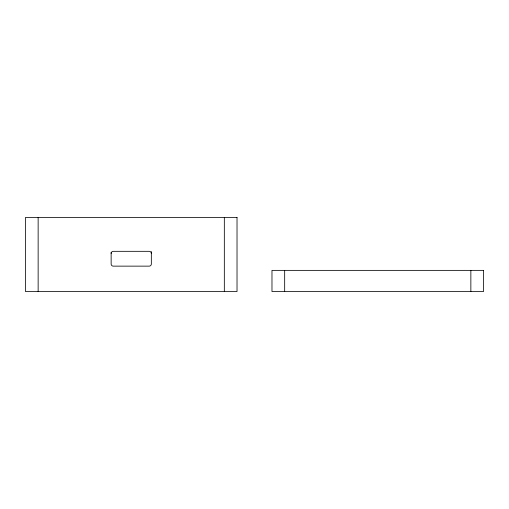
<?xml version="1.0" encoding="UTF-8"?>
<svg xmlns="http://www.w3.org/2000/svg" width="509" height="509" viewBox="0 0 509 509"><rect width="100%" height="100%" fill="white"/><g stroke="black" fill="none" stroke-linecap="round" stroke-linejoin="round"><path stroke-width="0.76" d="M470.857 270.368L470.857 291.523M284.671 270.368L284.671 291.523M224.329 217.477L224.329 291.523M151.338 251.592L151.338 264.018A2.119 2.119 0 0 1 149.22 266.137L113.252 266.137A2.119 2.119 0 0 1 111.14 264.018L111.14 252.381M38.143 217.477L38.143 291.523M151.338 253.444A2.119 2.119 0 0 0 149.22 251.325L113.252 251.325A2.119 2.119 0 0 0 111.14 253.444M237.022 217.477L25.45 217.477L25.45 291.523L237.022 291.523L237.022 217.477M483.55 270.368L271.978 270.368L271.978 291.523L483.55 291.523L483.55 270.368"/></g></svg>
